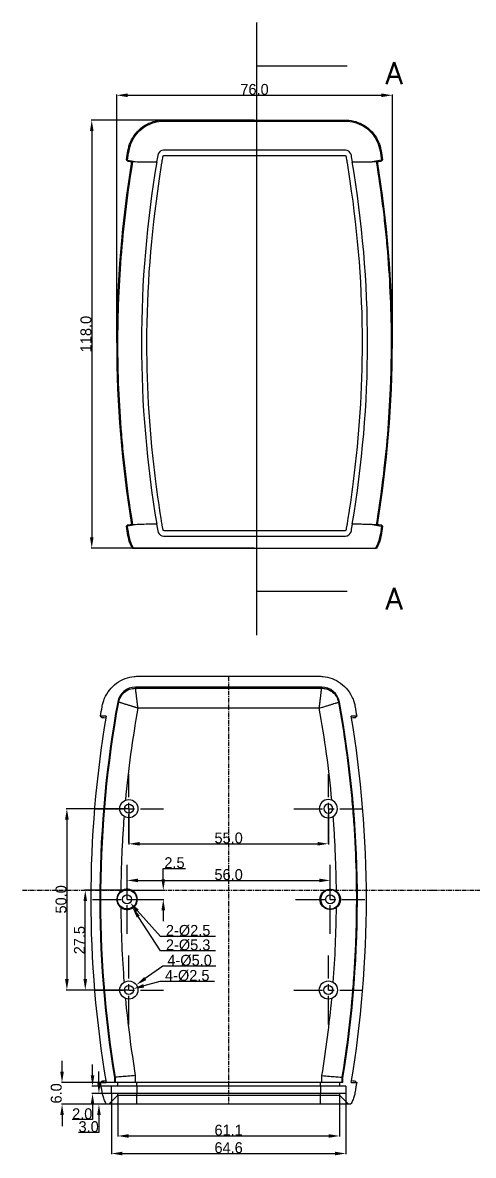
# Model space of a CAD drawing. Header units: inches. Extents: x 120 to 437, y -133 to 179.
# Drawn here: x 120.1 to 244.3, y -133.3 to 179 of the extents above; entities that cross this region are included whole.
import ezdxf
from ezdxf.lldxf.tags import DXFTag

# ---------------------------------------------------------------- set-up
doc = ezdxf.new("R2010")
doc.units = ezdxf.units.IN
doc.header["$MEASUREMENT"] = 0
doc.linetypes.add('CENTER', pattern=[2, 1.25, -0.25, 0.25, -0.25])
for name, color, linetype in [('1', 7, 'Continuous'), ('中心线', 10, 'CENTER'), ('尺寸线', 80, 'Continuous')]:
    doc.layers.add(name, color=color, linetype=linetype)
doc.styles.add('blockfont', font='simplex.shx', dxfattribs={"bigfont": 'bigfont'})
tags = doc.linetypes.add('PHANTOM', pattern=[2.5, 1.25, -0.25, 0.25, -0.25, 0.25, -0.25]).pattern_tags.tags
tags[14:15] = [DXFTag(74, 4), DXFTag(75, 0), DXFTag(340, '0'), DXFTag(46, 0.0), DXFTag(50, 0.0), DXFTag(44, 0.0), DXFTag(45, 0.0)]
tags[12:13] = [DXFTag(74, 4), DXFTag(75, 0), DXFTag(340, '0'), DXFTag(46, 0.0), DXFTag(50, 0.0), DXFTag(44, 0.0), DXFTag(45, 0.0)]
tags[10:11] = [DXFTag(74, 4), DXFTag(75, 0), DXFTag(340, '0'), DXFTag(46, 0.0), DXFTag(50, 0.0), DXFTag(44, 0.0), DXFTag(45, 0.0)]
tags[8:9] = [DXFTag(74, 4), DXFTag(75, 0), DXFTag(340, '0'), DXFTag(46, 0.0), DXFTag(50, 0.0), DXFTag(44, 0.0), DXFTag(45, 0.0)]
tags[6:7] = [DXFTag(74, 4), DXFTag(75, 0), DXFTag(340, '0'), DXFTag(46, 0.0), DXFTag(50, 0.0), DXFTag(44, 0.0), DXFTag(45, 0.0)]
tags[4:5] = [DXFTag(74, 4), DXFTag(75, 0), DXFTag(340, '0'), DXFTag(46, 0.0), DXFTag(50, 0.0), DXFTag(44, 0.0), DXFTag(45, 0.0)]
doc.dimstyles.get("Standard").update_dxf_attribs({"dimtxt": 3, "dimasz": 3, "dimexe": 0.18, "dimexo": 0.0625, "dimgap": 0.09, "dimtad": 1, "dimtoh": 1, "dimdec": 1, "dimzin": 0, "dimdsep": 46, "dimtxsty": 'Standard', "dimcen": 0, "dimadec": 0, "dimazin": 0, "dimtfac": 1, "dimtdec": 1, "dimtofl": 0, "dimtmove": 0, "dimatfit": 3, "dimfxl": 1, "dimtolj": 1, "dimtzin": 0, "dimarcsym": 2})

# ---------------------------------------------------------------- blocks, each defined once
blk = doc.blocks.new('ASSORTED_DRAFT1')
at = {"color": 43}
blk.add_solid([(454.419335, 423.567872), (460.419329, 425.175567), (460.419341, 421.960177), (454.419335, 423.567872)], dxfattribs=at)
blk = doc.blocks.new('ASSORTED_DRAFT2')
at = {"color": 43}
blk.add_solid([(454.419335, 568.421259), (460.419329, 570.028954), (460.419341, 566.813564), (454.419335, 568.421259)], dxfattribs=at)
blk = doc.blocks.new('*D19')
at = {"layer": 'Defpoints', "color": 0}
for p in [(222.01, 158.94), (146.01, 90.61), (222.01, 90.6)]:
    blk.add_point(p, dxfattribs=at)
at = {"layer": '尺寸线', "color": 0, "lineweight": -2}
for p, q in [((146.01, 90.67), (146.01, 159.12)), ((149.01, 158.94), (219.01, 158.94)), ((222.01, 90.66), (222.01, 159.12))]:
    blk.add_line(p, q, dxfattribs=at)
at = {"layer": '尺寸线', "color": 0}
for points in [[(149.01, 159.44), (149.01, 158.44), (146.01, 158.94)], [(219.01, 159.44), (219.01, 158.44), (222.01, 158.94)]]:
    blk.add_solid(points, dxfattribs=at)
at = {"layer": '尺寸线', "color": 0, "insert": (184.01, 160.53), "char_height": 3, "attachment_point": 5}
blk.add_mtext('\\A1;76.0', dxfattribs=at)
blk = doc.blocks.new('*D20')
at = {"layer": 'Defpoints', "color": 0}
for p in [(184.01, 152.1), (139.14, 34.1), (184.01, 34.1)]:
    blk.add_point(p, dxfattribs=at)
at = {"layer": '尺寸线', "color": 0, "lineweight": -2}
for p, q in [((183.94, 152.1), (138.96, 152.1)), ((139.14, 149.1), (139.14, 37.1)), ((183.94, 34.1), (138.96, 34.1))]:
    blk.add_line(p, q, dxfattribs=at)
at = {"layer": '尺寸线', "color": 0}
for points in [[(138.64, 149.1), (139.64, 149.1), (139.14, 152.1)], [(138.64, 37.1), (139.64, 37.1), (139.14, 34.1)]]:
    blk.add_solid(points, dxfattribs=at)
at = {"layer": '尺寸线', "color": 0, "insert": (137.55, 93.1), "char_height": 3, "attachment_point": 5, "rotation": 90}
blk.add_mtext('\\A1;118.0', dxfattribs=at)
blk = doc.blocks.new('*D21')
at = {"layer": 'Defpoints', "color": 0}
for p in [(204.87, -57.53), (148.87, -62.75), (204.87, -62.75)]:
    blk.add_point(p, dxfattribs=at)
at = {"layer": '尺寸线', "color": 0, "lineweight": -2}
for p, q in [((148.87, -62.69), (148.87, -57.35)), ((151.87, -57.53), (201.87, -57.53)), ((204.87, -62.69), (204.87, -57.35))]:
    blk.add_line(p, q, dxfattribs=at)
at = {"layer": '尺寸线', "color": 0}
for points in [[(151.87, -57.03), (151.87, -58.03), (148.87, -57.53)], [(201.87, -57.03), (201.87, -58.03), (204.87, -57.53)]]:
    blk.add_solid(points, dxfattribs=at)
at = {"layer": '尺寸线', "color": 0, "insert": (176.87, -55.94), "char_height": 3, "attachment_point": 5}
blk.add_mtext('\\A1;56.0', dxfattribs=at)
blk = doc.blocks.new('*D22')
at = {"layer": 'Defpoints', "color": 0}
for p in [(149.37, -37.75), (204.37, -37.75), (204.37, -47.43)]:
    blk.add_point(p, dxfattribs=at)
at = {"layer": '尺寸线', "color": 0, "lineweight": -2}
for p, q in [((149.37, -37.81), (149.37, -47.61)), ((204.37, -37.81), (204.37, -47.61)), ((152.37, -47.43), (201.37, -47.43))]:
    blk.add_line(p, q, dxfattribs=at)
at = {"layer": '尺寸线', "color": 0}
for points in [[(152.37, -46.93), (152.37, -47.93), (149.37, -47.43)], [(201.37, -46.93), (201.37, -47.93), (204.37, -47.43)]]:
    blk.add_solid(points, dxfattribs=at)
at = {"layer": '尺寸线', "color": 0, "insert": (176.87, -45.84), "char_height": 3, "attachment_point": 5}
blk.add_mtext('\\A1;55.0', dxfattribs=at)
blk = doc.blocks.new('*D23')
at = {"layer": 'Defpoints', "color": 0}
for p in [(149.37, -37.75), (132.28, -87.75), (149.37, -87.75)]:
    blk.add_point(p, dxfattribs=at)
at = {"layer": '尺寸线', "color": 0, "lineweight": -2}
for p, q in [((149.3, -37.75), (132.1, -37.75)), ((132.28, -40.75), (132.28, -84.75)), ((149.3, -87.75), (132.1, -87.75))]:
    blk.add_line(p, q, dxfattribs=at)
at = {"layer": '尺寸线', "color": 0}
for points in [[(131.78, -40.75), (132.78, -40.75), (132.28, -37.75)], [(131.78, -84.75), (132.78, -84.75), (132.28, -87.75)]]:
    blk.add_solid(points, dxfattribs=at)
at = {"layer": '尺寸线', "color": 0, "insert": (130.69, -62.75), "char_height": 3, "attachment_point": 5, "rotation": 90}
blk.add_mtext('\\A1;50.0', dxfattribs=at)
blk = doc.blocks.new('*D24')
at = {"layer": 'Defpoints', "color": 0}
for p in [(148.87, -60.25), (158.85, -60.25), (148.87, -62.75)]:
    blk.add_point(p, dxfattribs=at)
at = {"layer": '尺寸线', "color": 0, "lineweight": -2}
for p, q in [((158.85, -57.25), (158.85, -54.25)), ((158.85, -54.25), (164.94, -54.25)), ((148.93, -60.25), (159.03, -60.25)), ((148.93, -62.75), (159.03, -62.75)), ((158.85, -65.75), (158.85, -68.75))]:
    blk.add_line(p, q, dxfattribs=at)
at = {"layer": '尺寸线', "color": 0}
for points in [[(158.35, -57.25), (159.35, -57.25), (158.85, -60.25)], [(158.35, -65.75), (159.35, -65.75), (158.85, -62.75)]]:
    blk.add_solid(points, dxfattribs=at)
at = {"layer": '尺寸线', "color": 0, "insert": (161.94, -52.66), "char_height": 3, "attachment_point": 5}
blk.add_mtext('\\A1;2.5', dxfattribs=at)
blk = doc.blocks.new('*D25')
at = {"layer": 'Defpoints', "color": 0}
for p in [(137.35, -60.25), (148.87, -60.25), (149.37, -87.75)]:
    blk.add_point(p, dxfattribs=at)
at = {"layer": '尺寸线', "color": 0, "lineweight": -2}
for p, q in [((148.8, -60.25), (137.17, -60.25)), ((137.35, -84.75), (137.35, -63.25)), ((149.3, -87.75), (137.17, -87.75))]:
    blk.add_line(p, q, dxfattribs=at)
at = {"layer": '尺寸线', "color": 0}
for points in [[(136.85, -63.25), (137.85, -63.25), (137.35, -60.25)], [(136.85, -84.75), (137.85, -84.75), (137.35, -87.75)]]:
    blk.add_solid(points, dxfattribs=at)
at = {"layer": '尺寸线', "color": 0, "insert": (135.76, -74), "char_height": 3, "attachment_point": 5, "rotation": 90}
blk.add_mtext('\\A1;27.5', dxfattribs=at)
blk = doc.blocks.new('*D34')
at = {"layer": 'Defpoints', "color": 0}
for p in [(144.57, -116.25), (209.16, -116.25), (209.16, -132.83)]:
    blk.add_point(p, dxfattribs=at)
at = {"layer": '尺寸线', "color": 0, "lineweight": -2}
for p, q in [((144.57, -116.31), (144.57, -133.01)), ((209.16, -116.31), (209.16, -133.01)), ((147.57, -132.83), (206.16, -132.83))]:
    blk.add_line(p, q, dxfattribs=at)
at = {"layer": '尺寸线', "color": 0}
for points in [[(147.57, -132.33), (147.57, -133.33), (144.57, -132.83)], [(206.16, -132.33), (206.16, -133.33), (209.16, -132.83)]]:
    blk.add_solid(points, dxfattribs=at)
at = {"layer": '尺寸线', "color": 0, "insert": (176.87, -131.24), "char_height": 3, "attachment_point": 5}
blk.add_mtext('\\A1;64.6', dxfattribs=at)
blk = doc.blocks.new('*D35')
at = {"layer": 'Defpoints', "color": 0}
for p in [(146.32, -116.75), (207.41, -116.75), (207.41, -127.99)]:
    blk.add_point(p, dxfattribs=at)
at = {"layer": '尺寸线', "color": 0, "lineweight": -2}
for p, q in [((146.32, -116.81), (146.32, -128.17)), ((207.41, -116.81), (207.41, -128.17)), ((149.32, -127.99), (204.41, -127.99))]:
    blk.add_line(p, q, dxfattribs=at)
at = {"layer": '尺寸线', "color": 0}
for points in [[(149.32, -127.49), (149.32, -128.49), (146.32, -127.99)], [(204.41, -127.49), (204.41, -128.49), (207.41, -127.99)]]:
    blk.add_solid(points, dxfattribs=at)
at = {"layer": '尺寸线', "color": 0, "insert": (176.87, -126.4), "char_height": 3, "attachment_point": 5}
blk.add_mtext('\\A1;61.1', dxfattribs=at)
blk = doc.blocks.new('*D36')
at = {"layer": 'Defpoints', "color": 0}
for p in [(144.57, -114.25), (139.35, -116.25), (144.57, -116.25)]:
    blk.add_point(p, dxfattribs=at)
at = {"layer": '尺寸线', "color": 0, "lineweight": -2}
for p, q in [((139.35, -111.25), (139.35, -108.25)), ((144.51, -114.25), (139.17, -114.25)), ((144.51, -116.25), (139.17, -116.25)), ((139.35, -119.25), (139.35, -123.47)), ((139.35, -123.47), (133.76, -123.47))]:
    blk.add_line(p, q, dxfattribs=at)
at = {"layer": '尺寸线', "color": 0}
for points in [[(138.85, -111.25), (139.85, -111.25), (139.35, -114.25)], [(138.85, -119.25), (139.85, -119.25), (139.35, -116.25)]]:
    blk.add_solid(points, dxfattribs=at)
at = {"layer": '尺寸线', "color": 0, "insert": (136.51, -121.88), "char_height": 3, "attachment_point": 5}
blk.add_mtext('\\A1;2.0', dxfattribs=at)
blk = doc.blocks.new('*D37')
at = {"layer": 'Defpoints', "color": 0}
for p in [(146.32, -113.25), (130.95, -119.25), (146.32, -119.25)]:
    blk.add_point(p, dxfattribs=at)
at = {"layer": '尺寸线', "color": 0, "lineweight": -2}
for p, q in [((130.95, -110.25), (130.95, -107.25)), ((146.26, -113.25), (130.77, -113.25)), ((146.26, -119.25), (130.77, -119.25)), ((130.95, -122.25), (130.95, -125.25))]:
    blk.add_line(p, q, dxfattribs=at)
at = {"layer": '尺寸线', "color": 0}
for points in [[(130.45, -110.25), (131.45, -110.25), (130.95, -113.25)], [(130.45, -122.25), (131.45, -122.25), (130.95, -119.25)]]:
    blk.add_solid(points, dxfattribs=at)
at = {"layer": '尺寸线', "color": 0, "insert": (129.36, -116.25), "char_height": 3, "attachment_point": 5, "rotation": 90}
blk.add_mtext('\\A1;6.0', dxfattribs=at)
blk = doc.blocks.new('*D38')
at = {"layer": 'Defpoints', "color": 0}
for p in [(146.32, -116.25), (141.12, -119.25), (146.32, -119.25)]:
    blk.add_point(p, dxfattribs=at)
at = {"layer": '尺寸线', "color": 0, "lineweight": -2}
for p, q in [((141.12, -113.25), (141.12, -110.25)), ((146.26, -116.25), (140.94, -116.25)), ((146.26, -119.25), (140.94, -119.25)), ((141.12, -122.25), (141.12, -127.03)), ((141.12, -127.03), (135.53, -127.03))]:
    blk.add_line(p, q, dxfattribs=at)
at = {"layer": '尺寸线', "color": 0}
for points in [[(140.62, -113.25), (141.62, -113.25), (141.12, -116.25)], [(140.62, -122.25), (141.62, -122.25), (141.12, -119.25)]]:
    blk.add_solid(points, dxfattribs=at)
at = {"layer": '尺寸线', "color": 0, "insert": (138.28, -125.44), "char_height": 3, "attachment_point": 5}
blk.add_mtext('\\A1;3.0', dxfattribs=at)
blk = doc.blocks.new('*D41')
at = {"layer": 'Defpoints', "color": 0}
for p in [(148.03, -61.82), (149.71, -63.67)]:
    blk.add_point(p, dxfattribs=at)
at = {"layer": '尺寸线', "color": 0, "lineweight": -2}
for p, q in [((158.12, -72.96), (151.72, -65.9)), ((173.21, -72.96), (158.12, -72.96))]:
    blk.add_line(p, q, dxfattribs=at)
at = {"layer": '尺寸线', "color": 0}
blk.add_solid([(152.09, -65.56), (151.35, -66.23), (149.71, -63.67)], dxfattribs=at)
at = {"layer": '尺寸线', "color": 0, "insert": (165.71, -71.37), "char_height": 3, "attachment_point": 5}
blk.add_mtext('\\A1;2-%%c2.5', dxfattribs=at)
blk = doc.blocks.new('*D42')
at = {"layer": 'Defpoints', "color": 0}
for p in [(147.42, -60.53), (150.31, -64.97)]:
    blk.add_point(p, dxfattribs=at)
at = {"layer": '尺寸线', "color": 0, "lineweight": -2}
for p, q in [((158.12, -76.93), (151.95, -67.48)), ((173.21, -76.93), (158.12, -76.93))]:
    blk.add_line(p, q, dxfattribs=at)
at = {"layer": '尺寸线', "color": 0}
blk.add_solid([(152.37, -67.21), (151.54, -67.75), (150.31, -64.97)], dxfattribs=at)
at = {"layer": '尺寸线', "color": 0, "insert": (165.71, -75.34), "char_height": 3, "attachment_point": 5}
blk.add_mtext('\\A1;2-%%c5.3', dxfattribs=at)
blk = doc.blocks.new('*D43')
at = {"layer": 'Defpoints', "color": 0}
for p in [(150.57, -87.41), (148.16, -88.08)]:
    blk.add_point(p, dxfattribs=at)
at = {"layer": '尺寸线', "color": 0, "lineweight": -2}
for p, q in [((157.87, -85.37), (153.46, -86.6)), ((172.96, -85.37), (157.87, -85.37))]:
    blk.add_line(p, q, dxfattribs=at)
at = {"layer": '尺寸线', "color": 0}
blk.add_solid([(153.33, -86.12), (153.59, -87.09), (150.57, -87.41)], dxfattribs=at)
at = {"layer": '尺寸线', "color": 0, "insert": (165.46, -83.78), "char_height": 3, "attachment_point": 5}
blk.add_mtext('\\A1;4-%%c2.5', dxfattribs=at)
blk = doc.blocks.new('*D44')
at = {"layer": 'Defpoints', "color": 0}
for p in [(151.42, -86.32), (147.32, -89.18)]:
    blk.add_point(p, dxfattribs=at)
at = {"layer": '尺寸线', "color": 0, "lineweight": -2}
for p, q in [((158.77, -81.19), (153.88, -84.6)), ((173.36, -81.19), (158.77, -81.19))]:
    blk.add_line(p, q, dxfattribs=at)
at = {"layer": '尺寸线', "color": 0}
blk.add_solid([(153.59, -84.19), (154.16, -85.01), (151.42, -86.32)], dxfattribs=at)
at = {"layer": '尺寸线', "color": 0, "insert": (166.11, -79.6), "char_height": 3, "attachment_point": 5}
blk.add_mtext('\\A1;4-%%c5.0', dxfattribs=at)

msp = doc.modelspace()

# ---------------------------------------------------------------- linework, layer by layer
at = {"layer": '1', "color": 43, "linetype": 'PHANTOM', "ltscale": 13.508271}
msp.add_line((184.59, 178.96), (184.59, 10.1), dxfattribs=at)
at = {"layer": '1', "color": 43}
for p, q in [((209.59, 166.96), (184.59, 166.96)), ((209.59, 22.1), (184.59, 22.1))]:
    msp.add_line(p, q, dxfattribs=at)
at = {"layer": '1', "color": 252}
for p, q in [((148.98, 141.06), (148.69, 141.1)), ((148.98, 141.06), (151.62, 140.62)), ((157, 140.55), (157, 140.55)), ((157.05, 140.55), (157, 140.55)), ((211.02, 140.55), (210.97, 140.55)), ((211.02, 140.55), (211.02, 140.55)), ((219.04, 141.06), (216.4, 140.62)), ((219.04, 141.06), (219.32, 141.1)), ((157, 40.66), (157, 40.66)), ((157, 40.66), (157.05, 40.66)), ((210.97, 40.66), (211.02, 40.66)), ((211.02, 40.66), (211.02, 40.66)), ((148.98, 40.15), (148.69, 40.1)), ((151.62, 40.59), (148.98, 40.15)), ((151.62, 40.59), (151.62, 40.59)), ((216.4, 40.59), (219.04, 40.15)), ((219.04, 40.15), (219.32, 40.1)), ((150.96, 34.1), (150.35, 34.1)), ((217.66, 34.1), (217.33, 34.1)), ((202.52, -4.25), (151.21, -4.25)), ((151.21, -4.53), (151.21, -4.25)), ((151.21, -4.53), (202.52, -4.53)), ((202.52, -4.53), (202.52, -4.25)), ((146.57, -8.4), (146.29, -8.35)), ((207.16, -8.4), (207.44, -8.35)), ((143.07, -12.25), (141.55, -12.25)), ((201.87, -10.03), (151.86, -10.03)), ((212.18, -12.25), (210.66, -12.25)), ((145.37, -111.82), (145.37, -113.25)), ((145.65, -113.25), (145.65, -111.79)), ((151.15, -111.34), (151.15, -113.25)), ((202.58, -113.25), (202.58, -111.34)), ((208.08, -111.79), (208.08, -113.25)), ((208.37, -113.25), (208.37, -111.82)), ((141.55, -113.25), (143.07, -113.25)), ((146.32, -114.25), (144.57, -114.25)), ((144.57, -116.25), (144.57, -114.25)), ((146.32, -113.25), (145.37, -113.25)), ((146.32, -114.25), (146.32, -113.25)), ((151.57, -113.25), (146.32, -113.25)), ((151.57, -114.25), (146.32, -114.25)), ((151.57, -114.25), (151.57, -113.25)), ((202.16, -113.25), (151.57, -113.25)), ((151.57, -114.25), (151.57, -116.25)), ((202.16, -114.25), (151.57, -114.25)), ((202.16, -114.25), (202.16, -113.25)), ((207.41, -113.25), (202.16, -113.25)), ((202.16, -114.25), (202.16, -116.25)), ((207.41, -114.25), (202.16, -114.25)), ((207.41, -113.25), (207.41, -114.25)), ((208.37, -113.25), (207.41, -113.25)), ((209.16, -114.25), (207.41, -114.25)), ((209.16, -114.25), (209.16, -116.25)), ((210.66, -113.25), (212.18, -113.25)), ((143.82, -119.25), (146.32, -116.75)), ((146.32, -116.25), (144.57, -116.25)), ((146.32, -116.75), (146.32, -116.25)), ((151.57, -116.25), (146.32, -116.25)), ((146.32, -116.75), (151.57, -116.75)), ((151.57, -116.75), (151.57, -116.25)), ((202.16, -116.25), (151.57, -116.25)), ((151.57, -119.25), (151.57, -116.75)), ((151.57, -116.75), (202.16, -116.75)), ((202.16, -116.75), (202.16, -116.25)), ((207.41, -116.25), (202.16, -116.25)), ((202.16, -119.25), (202.16, -116.75)), ((202.16, -116.75), (207.41, -116.75)), ((207.41, -116.25), (207.41, -116.75)), ((209.16, -116.25), (207.41, -116.25)), ((207.41, -116.75), (209.91, -119.25)), ((143.82, -119.25), (143.21, -119.25)), ((151.57, -119.25), (143.82, -119.25)), ((202.16, -119.25), (151.57, -119.25)), ((209.91, -119.25), (202.16, -119.25)), ((210.52, -119.25), (209.91, -119.25))]:
    msp.add_line(p, q, dxfattribs=at)
at = {"layer": '1', "color": 23, "linetype": 'CENTER', "ltscale": 6.35}
for p, q in [((149.37, -47.27), (149.37, -28.22)), ((204.37, -47.27), (204.37, -28.22)), ((139.84, -37.75), (158.89, -37.75)), ((194.84, -37.75), (213.89, -37.75)), ((148.87, -72.27), (148.87, -53.22)), ((204.87, -72.27), (204.87, -53.22)), ((139.34, -62.75), (158.39, -62.75)), ((195.34, -62.75), (214.39, -62.75)), ((149.37, -97.27), (149.37, -78.22)), ((204.37, -97.27), (204.37, -78.22)), ((139.84, -87.75), (158.89, -87.75)), ((194.84, -87.75), (213.89, -87.75))]:
    msp.add_line(p, q, dxfattribs=at)
at = {"layer": '1', "color": 252}
for centre, radius in [((149.37, -37.75), 2.5), ((149.37, -37.75), 1.25), ((148.87, -62.75), 2.65), ((148.87, -62.75), 1.25), ((204.87, -62.75), 1.25), ((149.37, -87.75), 2.5), ((149.37, -87.75), 1.25), ((204.37, -87.75), 2.5), ((204.37, -87.75), 1.25)]:
    msp.add_circle(centre, radius, dxfattribs=at)
at = {"layer": '1', "color": 252, "extrusion": (0, 0, -1)}
for centre, radius in [((-204.37, -37.75), 2.5), ((-204.37, -37.75), 1.25), ((-204.87, -62.75), 2.65)]:
    msp.add_circle(centre, radius, dxfattribs=at)
at = {"layer": '1', "color": 252}
for centre, radius, start, end in [((151.21, -9.25), 5, 90, 169.6476), ((202.52, -9.25), 5, 10.3524, 90), ((148.87, -62.75), 2.84, 232.9934, 127.0082)]:
    msp.add_arc(centre, radius, start, end, dxfattribs=at)
at = {"layer": '1', "color": 252, "extrusion": (0, 0, -1)}
msp.add_arc((-204.87, -62.75), 2.84, 232.9934, 127.0082, dxfattribs=at)
at = {"layer": '1', "color": 252}
for points, knots in [([(148.69, 141.1), (148.83, 141.96), (148.98, 142.81), (149.2, 144.09), (149.28, 144.47), (149.51, 145.27), (149.65, 145.67), (150.5, 147.64), (151.66, 149.13), (154.59, 151.26), (156.33, 151.88), (158.4, 152.09), (158.78, 152.1), (159.65, 152.1), (160.09, 152.1), (161.39, 152.1), (162.26, 152.1), (170.09, 152.1), (177.05, 152.1), (190.97, 152.1), (197.92, 152.1), (205.75, 152.1), (206.62, 152.1), (207.93, 152.1), (208.36, 152.1), (209.23, 152.1), (209.62, 152.09), (211.68, 151.88), (213.42, 151.26), (216.35, 149.13), (217.51, 147.64), (218.36, 145.67), (218.5, 145.27), (218.73, 144.47), (218.81, 144.09), (219.04, 142.81), (219.18, 141.96), (219.32, 141.1)], [0, 0, 0, 0, 0.03125, 0.03125, 0.046875, 0.046875, 0.0625, 0.0625, 0.125, 0.125, 0.1875, 0.1875, 0.203125, 0.203125, 0.21875, 0.21875, 0.25, 0.25, 0.5, 0.5, 0.75, 0.75, 0.78125, 0.78125, 0.796875, 0.796875, 0.8125, 0.8125, 0.875, 0.875, 0.9375, 0.9375, 0.953125, 0.953125, 0.96875, 0.96875, 1, 1, 1, 1]), ([(148.69, 141.1), (148.83, 141.96), (148.98, 142.81), (149.2, 144.09), (149.28, 144.47), (149.51, 145.27), (149.65, 145.67), (150.5, 147.64), (151.66, 149.13), (154.59, 151.26), (156.33, 151.88), (158.4, 152.09), (158.78, 152.1), (159.65, 152.1), (160.09, 152.1), (161.39, 152.1), (162.26, 152.1), (170.09, 152.1), (177.05, 152.1), (190.97, 152.1), (197.92, 152.1), (205.75, 152.1), (206.62, 152.1), (207.93, 152.1), (208.36, 152.1), (209.23, 152.1), (209.62, 152.09), (211.68, 151.88), (213.42, 151.26), (216.35, 149.13), (217.51, 147.64), (218.36, 145.67), (218.5, 145.27), (218.73, 144.47), (218.81, 144.09), (219.04, 142.81), (219.18, 141.96), (219.32, 141.1)], [0, 0, 0, 0, 0.03125, 0.03125, 0.046875, 0.046875, 0.0625, 0.0625, 0.125, 0.125, 0.1875, 0.1875, 0.203125, 0.203125, 0.21875, 0.21875, 0.25, 0.25, 0.5, 0.5, 0.75, 0.75, 0.78125, 0.78125, 0.796875, 0.796875, 0.8125, 0.8125, 0.875, 0.875, 0.9375, 0.9375, 0.953125, 0.953125, 0.96875, 0.96875, 1, 1, 1, 1]), ([(148.98, 141.06), (149.26, 142.77), (149.45, 144.54), (150.87, 147.68), (152.01, 149.05), (154.82, 151.03), (156.52, 151.65), (159.09, 151.85), (159.95, 151.82), (161.67, 151.82), (169.4, 151.82), (184, 151.82), (198.61, 151.82), (206.34, 151.82), (208.05, 151.82), (208.91, 151.85), (211.48, 151.65), (213.17, 151.05), (216.02, 149.04), (217.15, 147.67), (218.56, 144.54), (218.75, 142.77), (219.04, 141.06)], [0, 0, 0, 0, 0.0625, 0.0625, 0.125, 0.125, 0.1875, 0.1875, 0.21875, 0.21875, 0.25, 0.5, 0.75, 0.78125, 0.78125, 0.8125, 0.8125, 0.875, 0.875, 0.9375, 0.9375, 1, 1, 1, 1]), ([(211.02, 140.55), (210.91, 141.16), (210.82, 141.77), (210.58, 142.99), (210.15, 143.52), (209.27, 143.82), (208.97, 143.82), (208.36, 143.82), (207.44, 143.82), (204.09, 143.82), (196.18, 143.82), (184, 143.82), (171.82, 143.82), (163.91, 143.82), (160.56, 143.82), (159.65, 143.82), (159.04, 143.82), (158.73, 143.82), (157.86, 143.51), (157.43, 142.97), (157.2, 141.76), (157.1, 141.15), (157, 140.55)], [0, 0, 0, 0, 0.03125, 0.03125, 0.0625, 0.0625, 0.078125, 0.078125, 0.09375, 0.125, 0.25, 0.5, 0.75, 0.875, 0.90625, 0.921875, 0.921875, 0.9375, 0.9375, 0.96875, 0.96875, 1, 1, 1, 1]), ([(150.14, 140.69), (147.4, 124.12), (146.01, 107.36), (146.01, 73.84), (147.4, 57.08), (150.14, 40.53)], [0, 0, 0, 0, 0.500039, 0.500039, 1, 1, 1, 1]), ([(150.14, 140.69), (147.4, 124.12), (146.01, 107.36), (146.01, 73.84), (147.4, 57.08), (150.14, 40.53)], [0, 0, 0, 0, 0.500039, 0.500039, 1, 1, 1, 1]), ([(150.5, 40.44), (149.81, 44.59), (149.2, 48.75), (148.43, 55), (148.19, 57.09), (147.76, 61.27), (147.56, 63.37), (146.7, 73.83), (146.35, 82.22), (146.35, 92.71), (146.37, 94.81), (146.46, 99), (146.52, 101.11), (146.78, 107.4), (147.04, 111.6), (148.08, 124.14), (149.12, 132.47), (150.5, 140.77)], [0, 0, 0, 0, 0.125, 0.125, 0.1875, 0.1875, 0.25, 0.25, 0.5, 0.5, 0.5625, 0.5625, 0.625, 0.625, 0.75, 0.75, 1, 1, 1, 1]), ([(148.94, 140.82), (148.93, 140.82), (148.93, 140.82), (148.93, 140.83), (148.85, 140.92), (148.77, 141.01), (148.69, 141.1)], [0, 0, 0, 0, 0.033722, 0.033722, 0.033722, 1, 1, 1, 1]), ([(151.62, 140.62), (151.99, 140.61), (152.38, 140.6), (153.01, 140.58), (153.22, 140.58), (153.55, 140.57), (153.66, 140.57), (153.89, 140.57), (154, 140.57), (154.58, 140.56), (155.05, 140.55), (155.77, 140.55), (156.01, 140.55), (156.5, 140.55), (156.75, 140.55), (157, 140.55)], [0, 0, 0, 0, 0.25, 0.25, 0.375, 0.375, 0.4375, 0.4375, 0.5, 0.5, 0.75, 0.75, 0.875, 0.875, 1, 1, 1, 1]), ([(157.05, 140.55), (154.29, 124.03), (152.84, 107.33), (152.84, 73.89), (154.29, 57.18), (157.05, 40.66)], [0, 0, 0, 0, 0.5, 0.5, 1, 1, 1, 1]), ([(158.48, 140.3), (158.53, 140.6), (158.63, 141.2), (158.73, 141.79), (158.79, 142.13), (158.8, 142.13), (158.81, 142.17), (158.86, 142.24), (158.91, 142.29), (158.93, 142.3), (158.93, 142.3), (158.94, 142.3), (158.95, 142.3), (158.94, 142.3), (158.95, 142.31), (158.97, 142.31), (159.05, 142.32), (159.45, 142.32), (160.59, 142.32), (163.87, 142.32), (169.4, 142.32), (176.69, 142.32), (184, 142.32), (191.31, 142.32), (198.61, 142.32), (204.11, 142.32), (207.43, 142.32), (208.45, 142.32), (208.87, 142.32), (208.99, 142.32), (209.04, 142.31), (209.07, 142.31), (209.07, 142.31), (209.09, 142.3), (209.11, 142.28), (209.18, 142.23), (209.19, 142.33), (209.32, 141.6), (209.4, 141.09), (209.49, 140.61), (209.54, 140.3)], [0, 0, 0, 0, 0.015625, 0.030859, 0.03125, 0.035156, 0.039062, 0.046875, 0.054688, 0.062354, 0.0625, 0.063477, 0.064453, 0.066406, 0.066492, 0.068359, 0.070312, 0.078125, 0.09375, 0.125, 0.25, 0.375, 0.5, 0.625, 0.75, 0.875, 0.90625, 0.921875, 0.925781, 0.929688, 0.931641, 0.933594, 0.9375, 0.941406, 0.945312, 0.953125, 0.96875, 0.976562, 0.984375, 1, 1, 1, 1]), ([(210.97, 40.66), (213.72, 57.18), (215.17, 73.88), (215.17, 107.32), (213.72, 124.03), (210.97, 140.55)], [0, 0, 0, 0, 0.5, 0.5, 1, 1, 1, 1]), ([(211.02, 140.55), (211.27, 140.55), (211.76, 140.55), (212.73, 140.55), (213.91, 140.56), (215.02, 140.58), (215.84, 140.6), (216.21, 140.61), (216.4, 140.62)], [0, 0, 0, 0, 0.130053, 0.24992, 0.499979, 0.74922, 0.876128, 1, 1, 1, 1]), ([(217.52, 140.77), (218.21, 136.62), (218.81, 132.46), (219.59, 126.21), (219.83, 124.12), (220.26, 119.94), (220.45, 117.84), (221.32, 107.38), (221.67, 98.99), (221.67, 88.5), (221.64, 86.4), (221.56, 82.2), (221.49, 80.1), (221.23, 73.8), (220.97, 69.61), (219.93, 57.07), (218.9, 48.74), (217.52, 40.44)], [0, 0, 0, 0, 0.125, 0.125, 0.1875, 0.1875, 0.25, 0.25, 0.5, 0.5, 0.5625, 0.5625, 0.625, 0.625, 0.75, 0.75, 1, 1, 1, 1]), ([(217.87, 40.52), (220.61, 57.09), (222.01, 73.84), (222.01, 107.37), (220.61, 124.13), (217.87, 140.68)], [0, 0, 0, 0, 0.500039, 0.500039, 1, 1, 1, 1]), ([(217.87, 40.52), (220.61, 57.09), (222.01, 73.84), (222.01, 107.37), (220.61, 124.13), (217.87, 140.68)], [0, 0, 0, 0, 0.500039, 0.500039, 1, 1, 1, 1]), ([(219.08, 140.82), (219.08, 140.82), (219.08, 140.82), (219.09, 140.83), (219.17, 140.92), (219.25, 141.01), (219.32, 141.1)], [0, 0, 0, 0, 0.033722, 0.033722, 0.033722, 1, 1, 1, 1]), ([(156.82, 52.47), (155.19, 65.13), (153.35, 92.81), (155.51, 120.48), (157.73, 135.28)], [0, 0, 0, 0, 0.460282, 1, 1, 1, 1]), ([(210.28, 135.28), (212.51, 120.48), (214.66, 92.8), (212.82, 65.13), (211.2, 52.47)], [0, 0, 0, 0, 0.539731, 1, 1, 1, 1]), ([(157, 40.66), (157.1, 40.05), (157.2, 39.44), (157.43, 38.22), (157.87, 37.69), (158.74, 37.39), (159.05, 37.39), (159.66, 37.39), (160.57, 37.39), (163.92, 37.39), (171.84, 37.39), (184.01, 37.39), (196.19, 37.39), (204.11, 37.39), (207.45, 37.39), (208.37, 37.39), (208.98, 37.39), (209.29, 37.39), (210.16, 37.7), (210.59, 38.24), (210.82, 39.45), (210.91, 40.06), (211.02, 40.66)], [0, 0, 0, 0, 0.03125, 0.03125, 0.0625, 0.0625, 0.078125, 0.078125, 0.09375, 0.125, 0.25, 0.5, 0.75, 0.875, 0.90625, 0.921875, 0.921875, 0.9375, 0.9375, 0.96875, 0.96875, 1, 1, 1, 1]), ([(209.54, 40.91), (209.49, 40.61), (209.39, 40.01), (209.28, 39.42), (209.22, 39.08), (209.22, 39.08), (209.2, 39.04), (209.16, 38.97), (209.11, 38.92), (209.08, 38.91), (209.08, 38.91), (209.08, 38.9), (209.07, 38.9), (209.08, 38.91), (209.06, 38.9), (209.05, 38.9), (208.96, 38.89), (208.56, 38.89), (207.43, 38.89), (204.14, 38.89), (198.61, 38.89), (191.32, 38.89), (184.01, 38.89), (176.71, 38.89), (169.41, 38.89), (163.9, 38.89), (160.58, 38.89), (159.57, 38.89), (159.14, 38.89), (159.02, 38.89), (158.97, 38.9), (158.94, 38.9), (158.95, 38.9), (158.92, 38.91), (158.9, 38.93), (158.83, 38.98), (158.83, 38.88), (158.69, 39.61), (158.61, 40.12), (158.53, 40.6), (158.48, 40.91)], [0, 0, 0, 0, 0.015625, 0.030859, 0.03125, 0.035156, 0.039062, 0.046875, 0.054688, 0.062354, 0.0625, 0.063477, 0.064453, 0.066406, 0.066492, 0.068359, 0.070312, 0.078125, 0.09375, 0.125, 0.25, 0.375, 0.5, 0.625, 0.75, 0.875, 0.90625, 0.921875, 0.925781, 0.929688, 0.931641, 0.933594, 0.9375, 0.941406, 0.945312, 0.953125, 0.96875, 0.976562, 0.984375, 1, 1, 1, 1]), ([(216.4, 40.59), (216.03, 40.6), (215.63, 40.61), (215.01, 40.63), (214.79, 40.63), (214.46, 40.64), (214.35, 40.64), (214.12, 40.64), (214.01, 40.64), (213.43, 40.65), (212.96, 40.66), (212.24, 40.66), (212, 40.66), (211.51, 40.66), (211.27, 40.66), (211.02, 40.66)], [0, 0, 0, 0, 0.25, 0.25, 0.375, 0.375, 0.4375, 0.4375, 0.5, 0.5, 0.75, 0.75, 0.875, 0.875, 1, 1, 1, 1]), ([(148.94, 40.39), (148.93, 40.39), (148.93, 40.39), (148.93, 40.38), (148.85, 40.29), (148.77, 40.2), (148.69, 40.1)], [0, 0, 0, 0, 0.033722, 0.033722, 0.033722, 1, 1, 1, 1]), ([(150.35, 34.1), (150.15, 34.45), (149.98, 34.8), (149.65, 35.54), (149.51, 35.94), (149.28, 36.74), (149.2, 37.12), (148.98, 38.4), (148.83, 39.25), (148.69, 40.1)], [0, 0, 0, 0, 0.183216, 0.183216, 0.387412, 0.387412, 0.591608, 0.591608, 1, 1, 1, 1]), ([(150.35, 34.1), (150.15, 34.45), (149.98, 34.8), (149.65, 35.54), (149.51, 35.94), (149.28, 36.74), (149.2, 37.12), (148.98, 38.4), (148.83, 39.25), (148.69, 40.1)], [0, 0, 0, 0, 0.183216, 0.183216, 0.387412, 0.387412, 0.591608, 0.591608, 1, 1, 1, 1]), ([(150.69, 34.1), (150.14, 35), (149.75, 35.98), (149.3, 38.06), (149.15, 39.11), (148.98, 40.15)], [0, 0, 0, 0, 0.5, 0.5, 1, 1, 1, 1]), ([(219.04, 40.15), (218.87, 39.11), (218.71, 38.06), (218.27, 35.99), (217.87, 35), (217.33, 34.1)], [0, 0, 0, 0, 0.5, 0.5, 1, 1, 1, 1]), ([(219.32, 40.1), (219.18, 39.25), (219.04, 38.4), (218.81, 37.12), (218.73, 36.74), (218.5, 35.94), (218.36, 35.54), (218.04, 34.8), (217.86, 34.45), (217.66, 34.1)], [0, 0, 0, 0, 0.408392, 0.408392, 0.612588, 0.612588, 0.816784, 0.816784, 1, 1, 1, 1]), ([(219.32, 40.1), (219.18, 39.25), (219.04, 38.4), (218.81, 37.12), (218.73, 36.74), (218.5, 35.94), (218.36, 35.54), (218.04, 34.8), (217.86, 34.45), (217.66, 34.1)], [0, 0, 0, 0, 0.408392, 0.408392, 0.612588, 0.612588, 0.816784, 0.816784, 1, 1, 1, 1]), ([(219.08, 40.39), (219.08, 40.39), (219.08, 40.39), (219.09, 40.38), (219.17, 40.29), (219.25, 40.2), (219.32, 40.1)], [0, 0, 0, 0, 0.033722, 0.033722, 0.033722, 1, 1, 1, 1]), ([(150.69, 34.1), (150.75, 34.1), (151.37, 34.1), (153.44, 34.1), (154.84, 34.1), (157.88, 34.1), (159.44, 34.1), (162.53, 34.1), (170.24, 34.1), (184.13, 34.1), (198.02, 34.1), (205.74, 34.1), (208.82, 34.1), (210.38, 34.1), (213.33, 34.1), (214.69, 34.1), (216.66, 34.1), (217.26, 34.1), (217.33, 34.1)], [0, 0, 0, 0, 0.0625, 0.0625, 0.125, 0.125, 0.1875, 0.1875, 0.25, 0.5, 0.75, 0.8125, 0.8125, 0.875, 0.875, 0.9375, 0.9375, 1, 1, 1, 1]), ([(141.55, -12.25), (141.69, -11.39), (141.84, -10.54), (142.06, -9.26), (142.14, -8.88), (142.37, -8.09), (142.51, -7.69), (143.36, -5.72), (144.52, -4.23), (147.45, -2.09), (149.19, -1.47), (151.25, -1.26), (151.64, -1.25), (152.51, -1.25), (152.95, -1.25), (154.25, -1.25), (155.12, -1.25), (162.95, -1.25), (169.91, -1.25), (183.83, -1.25), (190.78, -1.25), (198.61, -1.25), (199.48, -1.25), (200.79, -1.25), (201.22, -1.25), (202.09, -1.25), (202.48, -1.26), (204.54, -1.47), (206.28, -2.09), (209.21, -4.23), (210.37, -5.72), (211.22, -7.69), (211.36, -8.09), (211.59, -8.88), (211.67, -9.26), (211.9, -10.54), (212.04, -11.39), (212.18, -12.25)], [0, 0, 0, 0, 0.03125, 0.03125, 0.046875, 0.046875, 0.0625, 0.0625, 0.125, 0.125, 0.1875, 0.1875, 0.203125, 0.203125, 0.21875, 0.21875, 0.25, 0.25, 0.5, 0.5, 0.75, 0.75, 0.78125, 0.78125, 0.796875, 0.796875, 0.8125, 0.8125, 0.875, 0.875, 0.9375, 0.9375, 0.953125, 0.953125, 0.96875, 0.96875, 1, 1, 1, 1]), ([(146.57, -8.4), (146.67, -8.04), (146.85, -7.32), (147.42, -6.38), (148.29, -5.47), (149.56, -4.71), (150.65, -4.59), (151.21, -4.53)], [0, 0, 0, 0, 0.171593, 0.338483, 0.5007, 0.745116, 1, 1, 1, 1]), ([(151.86, -10.03), (151.82, -9.68), (151.78, -9.33), (151.72, -8.81), (151.7, -8.64), (151.66, -8.3), (151.64, -8.13), (151.58, -7.64), (151.54, -7.33), (151.49, -6.89), (151.47, -6.75), (151.44, -6.47), (151.42, -6.34), (151.38, -5.96), (151.35, -5.73), (151.32, -5.42), (151.3, -5.33), (151.28, -5.16), (151.27, -5.08), (151.25, -4.86), (151.24, -4.75), (151.22, -4.63), (151.22, -4.6), (151.21, -4.57), (151.21, -4.56), (151.21, -4.54), (151.21, -4.54), (151.21, -4.53)], [0, 0, 0, 0, 0.125, 0.125, 0.1875, 0.1875, 0.25, 0.25, 0.375, 0.375, 0.4375, 0.4375, 0.5, 0.5, 0.625, 0.625, 0.6875, 0.6875, 0.75, 0.75, 0.875, 0.875, 0.9375, 0.9375, 0.96875, 0.96875, 1, 1, 1, 1]), ([(201.87, -10.03), (201.88, -9.99), (201.88, -9.91), (201.9, -9.79), (201.91, -9.68), (201.93, -9.57), (201.94, -9.46), (201.95, -9.35), (201.96, -9.24), (201.98, -9.14), (201.99, -9.04), (202, -8.95), (202.01, -8.86), (202.02, -8.77), (202.03, -8.68), (202.04, -8.6), (202.05, -8.52), (202.06, -8.44), (202.07, -8.36), (202.08, -8.29), (202.09, -8.22), (202.09, -8.15), (202.1, -8.09), (202.11, -8.03), (202.13, -7.81), (202.18, -7.46), (202.23, -6.99), (202.28, -6.58), (202.33, -6.19), (202.37, -5.83), (202.41, -5.51), (202.44, -5.23), (202.46, -5.04), (202.48, -4.91), (202.49, -4.83), (202.5, -4.76), (202.5, -4.7), (202.51, -4.64), (202.52, -4.6), (202.52, -4.57), (202.52, -4.55), (202.52, -4.54), (202.52, -4.53)], [0, 0, 0, 0, 0.014352, 0.028391, 0.042117, 0.055529, 0.068628, 0.081413, 0.093886, 0.106044, 0.11789, 0.129422, 0.140641, 0.151546, 0.162138, 0.172417, 0.182382, 0.192034, 0.201372, 0.210398, 0.219109, 0.227508, 0.235593, 0.243365, 0.250824, 0.318082, 0.382215, 0.443224, 0.50111, 0.565681, 0.628808, 0.690498, 0.750755, 0.77883, 0.806808, 0.83469, 0.862476, 0.890168, 0.917765, 0.945269, 0.972681, 1, 1, 1, 1]), ([(202.52, -4.53), (202.9, -4.56), (203.64, -4.61), (204.67, -5.01), (205.71, -5.7), (206.7, -6.81), (207, -7.86), (207.16, -8.4)], [0, 0, 0, 0, 0.171593, 0.338483, 0.5007, 0.745116, 1, 1, 1, 1]), ([(146.29, -8.35), (143.19, -25.3), (141.54, -42.65), (141.22, -77.39), (142.57, -94.78), (145.37, -111.82)], [0, 0, 0, 0, 0.5, 0.5, 1, 1, 1, 1]), ([(151.86, -10.03), (151.82, -10.02), (151.75, -10), (151.63, -9.96), (151.52, -9.93), (151.41, -9.89), (151.31, -9.86), (151.2, -9.83), (151.1, -9.8), (151, -9.77), (150.91, -9.74), (150.81, -9.71), (150.72, -9.68), (150.63, -9.65), (150.55, -9.63), (150.46, -9.6), (150.38, -9.58), (150.3, -9.55), (150.23, -9.53), (150.16, -9.51), (150.08, -9.48), (150.02, -9.46), (149.95, -9.44), (149.74, -9.38), (149.4, -9.27), (148.95, -9.13), (148.55, -9.01), (148.18, -8.9), (147.83, -8.79), (147.52, -8.69), (147.25, -8.61), (147.06, -8.55), (146.94, -8.51), (146.86, -8.49), (146.79, -8.47), (146.73, -8.45), (146.68, -8.43), (146.64, -8.42), (146.61, -8.41), (146.58, -8.4), (146.58, -8.4), (146.57, -8.4)], [0, 0, 0, 0, 0.014315, 0.028349, 0.042102, 0.055574, 0.068765, 0.081675, 0.094304, 0.106652, 0.11872, 0.130506, 0.142011, 0.153236, 0.164179, 0.174842, 0.185223, 0.195324, 0.205143, 0.214682, 0.223939, 0.232916, 0.241612, 0.250026, 0.316671, 0.380513, 0.441553, 0.499795, 0.564161, 0.627224, 0.688989, 0.749461, 0.777644, 0.805739, 0.833747, 0.861669, 0.889504, 0.917254, 0.94492, 0.972502, 1, 1, 1, 1]), ([(201.87, -10.03), (202.21, -9.93), (202.55, -9.82), (203.04, -9.67), (203.2, -9.62), (203.53, -9.52), (203.69, -9.47), (204.16, -9.33), (204.46, -9.23), (204.89, -9.1), (205.02, -9.06), (205.29, -8.98), (205.42, -8.94), (205.78, -8.83), (206, -8.76), (206.3, -8.67), (206.39, -8.64), (206.56, -8.59), (206.63, -8.56), (206.84, -8.5), (206.95, -8.47), (207.07, -8.43), (207.1, -8.42), (207.13, -8.41), (207.14, -8.41), (207.15, -8.4), (207.16, -8.4), (207.16, -8.4)], [0, 0, 0, 0, 0.125, 0.125, 0.1875, 0.1875, 0.25, 0.25, 0.375, 0.375, 0.4375, 0.4375, 0.5, 0.5, 0.625, 0.625, 0.6875, 0.6875, 0.75, 0.75, 0.875, 0.875, 0.9375, 0.9375, 0.96875, 0.96875, 1, 1, 1, 1]), ([(207.16, -8.4), (207.94, -12.66), (208.63, -16.94), (209.81, -25.51), (210.31, -29.81), (210.93, -36.28), (211.11, -38.44), (211.43, -42.76), (211.56, -44.92), (211.9, -51.41), (212.03, -55.73), (212.11, -64.39), (212.05, -68.72), (211.83, -75.21), (211.73, -77.38), (211.49, -81.7), (211.35, -83.86), (210.52, -94.65), (209.48, -103.24), (208.08, -111.79)], [0, 0, 0, 0, 0.125, 0.125, 0.25, 0.25, 0.3125, 0.3125, 0.375, 0.375, 0.5, 0.5, 0.625, 0.625, 0.6875, 0.6875, 0.75, 0.75, 1, 1, 1, 1]), ([(208.37, -111.82), (211.16, -94.78), (212.51, -77.39), (212.2, -42.65), (210.54, -25.3), (207.44, -8.35)], [0, 0, 0, 0, 0.5, 0.5, 1, 1, 1, 1]), ([(143.07, -12.25), (140.29, -28.95), (138.87, -45.85), (138.87, -79.65), (140.29, -96.57), (143.07, -113.25)], [0, 0, 0, 0, 0.5, 0.5, 1, 1, 1, 1]), ([(141.79, -12.54), (141.79, -12.53), (141.79, -12.53), (141.79, -12.53), (141.71, -12.43), (141.63, -12.34), (141.55, -12.25)], [0, 0, 0, 0, 0.033722, 0.033722, 0.033722, 1, 1, 1, 1]), ([(151.86, -10.03), (151.1, -14.24), (150.44, -18.47), (149.29, -26.94), (148.8, -31.18), (148.41, -35.44)], [0, 0, 0, 0, 0.5, 0.5, 1, 1, 1, 1]), ([(205.32, -35.44), (204.93, -31.18), (204.45, -26.94), (203.3, -18.47), (202.63, -14.24), (201.87, -10.03)], [0, 0, 0, 0, 0.5, 0.5, 1, 1, 1, 1]), ([(210.66, -113.25), (213.45, -96.55), (214.87, -79.65), (214.87, -45.84), (213.45, -28.93), (210.66, -12.25)], [0, 0, 0, 0, 0.5, 0.5, 1, 1, 1, 1]), ([(211.94, -12.54), (211.94, -12.53), (211.94, -12.53), (211.95, -12.53), (212.03, -12.43), (212.11, -12.34), (212.18, -12.25)], [0, 0, 0, 0, 0.033722, 0.033722, 0.033722, 1, 1, 1, 1]), ([(148.03, -39.86), (147.9, -41.58), (147.78, -43.3), (147.58, -46.73), (147.49, -48.45), (147.27, -53.61), (147.18, -57.04), (147.16, -60.48)], [0, 0, 0, 0, 0.25, 0.25, 0.5, 0.5, 1, 1, 1, 1]), ([(206.58, -60.48), (206.55, -57.04), (206.46, -53.61), (206.24, -48.45), (206.16, -46.73), (205.95, -43.3), (205.83, -41.58), (205.7, -39.86)], [0, 0, 0, 0, 0.5, 0.5, 0.75, 0.75, 1, 1, 1, 1]), ([(147.16, -60.48), (146.98, -60.61), (146.82, -60.77), (146.62, -61.02), (146.55, -61.11), (146.43, -61.29), (146.38, -61.38), (146.28, -61.58), (146.24, -61.68), (146.16, -61.88), (146.13, -61.99), (146.06, -62.31), (146.03, -62.53), (146.03, -62.85), (146.04, -62.97), (146.06, -63.18), (146.1, -63.4), (146.16, -63.61), (146.23, -63.81), (146.28, -63.92), (146.42, -64.21), (146.54, -64.39), (146.75, -64.64), (146.83, -64.73), (146.99, -64.88), (147.07, -64.95), (147.16, -65.02)], [0, 0, 0, 0, 0.125, 0.125, 0.1875, 0.1875, 0.25, 0.25, 0.3125, 0.3125, 0.375, 0.375, 0.5, 0.5, 0.5625, 0.5625, 0.625, 0.6875, 0.6875, 0.75, 0.75, 0.875, 0.875, 0.9375, 0.9375, 1, 1, 1, 1]), ([(206.58, -60.48), (206.75, -60.61), (206.91, -60.77), (207.12, -61.02), (207.18, -61.11), (207.3, -61.29), (207.36, -61.38), (207.45, -61.58), (207.5, -61.68), (207.57, -61.88), (207.6, -61.99), (207.68, -62.31), (207.7, -62.53), (207.7, -62.85), (207.7, -62.97), (207.67, -63.18), (207.63, -63.4), (207.57, -63.61), (207.5, -63.81), (207.46, -63.92), (207.31, -64.21), (207.19, -64.39), (206.98, -64.64), (206.91, -64.73), (206.75, -64.88), (206.66, -64.95), (206.58, -65.02)], [0, 0, 0, 0, 0.125, 0.125, 0.1875, 0.1875, 0.25, 0.25, 0.3125, 0.3125, 0.375, 0.375, 0.5, 0.5, 0.5625, 0.5625, 0.625, 0.6875, 0.6875, 0.75, 0.75, 0.875, 0.875, 0.9375, 0.9375, 1, 1, 1, 1]), ([(147.16, -65.02), (147.18, -68.45), (147.27, -71.89), (147.56, -78.77), (147.77, -82.21), (148.03, -85.63)], [0, 0, 0, 0, 0.5, 0.5, 1, 1, 1, 1]), ([(205.7, -85.63), (205.96, -82.21), (206.17, -78.77), (206.46, -71.89), (206.55, -68.45), (206.58, -65.02)], [0, 0, 0, 0, 0.5, 0.5, 1, 1, 1, 1]), ([(145.65, -111.79), (145.64, -111.79), (145.62, -111.79), (145.6, -111.8), (145.52, -111.8), (145.45, -111.81), (145.37, -111.82)], [0, 0, 0, 0, 0.17602, 0.17602, 0.17602, 1, 1, 1, 1]), ([(151.15, -111.34), (149.75, -111.46), (148.34, -111.57), (146.32, -111.74), (145.7, -111.79), (145.65, -111.79)], [0, 0, 0, 0, 0.5, 0.5, 1, 1, 1, 1]), ([(202.58, -111.34), (203.98, -111.46), (205.39, -111.57), (207.41, -111.74), (208.03, -111.79), (208.08, -111.79)], [0, 0, 0, 0, 0.5, 0.5, 1, 1, 1, 1]), ([(208.08, -111.79), (208.1, -111.79), (208.11, -111.79), (208.13, -111.8), (208.21, -111.8), (208.29, -111.81), (208.37, -111.82)], [0, 0, 0, 0, 0.17602, 0.17602, 0.17602, 1, 1, 1, 1]), ([(141.79, -112.96), (141.79, -112.96), (141.79, -112.97), (141.79, -112.97), (141.71, -113.06), (141.63, -113.16), (141.55, -113.25)], [0, 0, 0, 0, 0.033722, 0.033722, 0.033722, 1, 1, 1, 1]), ([(143.21, -119.25), (143.01, -118.91), (142.83, -118.56), (142.51, -117.81), (142.37, -117.41), (142.14, -116.61), (142.06, -116.23), (141.84, -114.96), (141.69, -114.1), (141.55, -113.25)], [0, 0, 0, 0, 0.183216, 0.183216, 0.387412, 0.387412, 0.591608, 0.591608, 1, 1, 1, 1]), ([(212.18, -113.25), (212.04, -114.1), (211.9, -114.96), (211.67, -116.23), (211.59, -116.61), (211.36, -117.41), (211.22, -117.81), (210.9, -118.56), (210.72, -118.91), (210.52, -119.25)], [0, 0, 0, 0, 0.408392, 0.408392, 0.612588, 0.612588, 0.816784, 0.816784, 1, 1, 1, 1]), ([(211.94, -112.96), (211.94, -112.96), (211.94, -112.97), (211.95, -112.97), (212.03, -113.06), (212.11, -113.16), (212.18, -113.25)], [0, 0, 0, 0, 0.033722, 0.033722, 0.033722, 1, 1, 1, 1])]:
    msp.add_open_spline(points, degree=3, knots=knots, dxfattribs=at)
for points, degree in [([(148.93, 140.82), (148.95, 140.9), (148.96, 140.98), (148.98, 141.06)], 3), ([(148.93, 140.82), (149, 140.74), (150, 140.67), (151.62, 140.62)], 3), ([(151.62, 140.62), (151.62, 140.62)], 1), ([(216.4, 140.62), (218.02, 140.67), (219.01, 140.74), (219.08, 140.82)], 3), ([(219.04, 141.06), (219.05, 140.98), (219.07, 140.9), (219.08, 140.82)], 3), ([(157.73, 135.28), (157.98, 136.95), (158.19, 138.63), (158.48, 140.3)], 3), ([(209.54, 140.3), (209.82, 138.63), (210.03, 136.95), (210.28, 135.28)], 3), ([(158.48, 40.91), (157.82, 44.75), (157.32, 48.61), (156.82, 52.47)], 3), ([(211.2, 52.47), (210.7, 48.61), (210.19, 44.75), (209.54, 40.91)], 3), ([(157, 40.66), (155.02, 40.66), (153.1, 40.64), (151.62, 40.59)], 3), ([(151.62, 40.59), (149.99, 40.54), (149, 40.47), (148.93, 40.39)], 3), ([(148.98, 40.15), (148.96, 40.23), (148.95, 40.31), (148.93, 40.39)], 3), ([(219.08, 40.39), (219.01, 40.47), (218.01, 40.54), (216.4, 40.59)], 3), ([(219.08, 40.39), (219.07, 40.31), (219.05, 40.23), (219.04, 40.15)], 3), ([(150.35, 34.1), (150.46, 34.1), (150.57, 34.1), (150.69, 34.1)], 3), ([(217.33, 34.1), (217.44, 34.1), (217.55, 34.1), (217.66, 34.1)], 3), ([(145.65, -111.79), (140.04, -77.58), (140.34, -42.51), (146.57, -8.4)], 3), ([(141.79, -12.54), (141.84, -12.59), (142.27, -12.63), (143, -12.68)], 3), ([(210.73, -12.68), (211.47, -12.63), (211.9, -12.59), (211.94, -12.54)], 3), ([(148.25, -37.18), (148.23, -37.49), (148.2, -37.81), (148.17, -38.12)], 3), ([(205.56, -38.12), (205.53, -37.81), (205.51, -37.49), (205.48, -37.18)], 3), ([(148.17, -87.38), (148.2, -87.69), (148.23, -88), (148.25, -88.32)], 3), ([(205.48, -88.32), (205.51, -88), (205.53, -87.69), (205.56, -87.38)], 3), ([(148.41, -90.06), (149.07, -97.18), (149.99, -104.27), (151.15, -111.34)], 3), ([(202.58, -111.34), (203.74, -104.28), (204.67, -97.18), (205.32, -90.06)], 3), ([(143, -112.82), (142.27, -112.86), (141.84, -112.91), (141.79, -112.96)], 3), ([(211.94, -112.96), (211.9, -112.91), (211.46, -112.86), (210.73, -112.82)], 3)]:
    msp.add_open_spline(points, degree=degree, dxfattribs=at)
at = {"layer": '中心线'}
for p, q in [((176.87, -1.25), (176.87, -119.25)), ((120.09, -60.25), (233.64, -60.25)), ((233.24, -60.25), (339.29, -60.25))]:
    msp.add_line(p, q, dxfattribs=at)

# ---------------------------------------------------------------- block references
at = {"layer": '1', "color": 43}
for name in ['ASSORTED_DRAFT2', 'ASSORTED_DRAFT1']:
    msp.add_blockref(name, (-269.83, -401.46), dxfattribs=at)

# ---------------------------------------------------------------- texts
at = {"layer": '1', "color": 87, "char_height": 6, "attachment_point": 7, "line_spacing_factor": 0.903614, "style": 'blockfont'}
for insert in [(220.12, 162.02), (220.12, 17.17)]:
    msp.add_mtext('\\W01.038;\\fsimplex.shx;A', dxfattribs=dict(at, insert=insert))

# ---------------------------------------------------------------- dimensions: what is measured, and where the dimension line sits
at = {"layer": '尺寸线'}
for base, p1, p2, picture, middle in [((222.01, 158.94), (146.01, 90.61), (222.01, 90.6), '*D19', (184.01, 160.53)), ((204.37, -47.43), (149.37, -37.75), (204.37, -37.75), '*D22', (176.87, -45.84)), ((204.87, -57.53), (148.87, -62.75), (204.87, -62.75), '*D21', (176.87, -55.94)), ((209.16, -132.83), (144.57, -116.25), (209.16, -116.25), '*D34', (176.87, -131.24)), ((207.41, -127.99), (146.32, -116.75), (207.41, -116.75), '*D35', (176.87, -126.4))]:
    dim = msp.add_linear_dim(base=base, p1=p1, p2=p2, dimstyle='Standard', dxfattribs=at)
    dim.commit()
    dim.dimension.update_dxf_attribs({"geometry": picture, "text_midpoint": middle})
for base, p1, p2, picture, middle in [((139.14, 34.1), (184.01, 152.1), (184.01, 34.1), '*D20', (137.55, 93.1)), ((132.28, -87.75), (149.37, -37.75), (149.37, -87.75), '*D23', (130.69, -62.75)), ((158.85, -60.25), (148.87, -62.75), (148.87, -60.25), '*D24', (161.94, -52.66)), ((137.35, -60.25), (149.37, -87.75), (148.87, -60.25), '*D25', (135.76, -74)), ((130.95, -119.25), (146.32, -113.25), (146.32, -119.25), '*D37', (129.36, -116.25))]:
    dim = msp.add_linear_dim(base=base, p1=p1, p2=p2, angle=90, dimstyle='Standard', dxfattribs=at)
    dim.commit()
    dim.dimension.update_dxf_attribs({"geometry": picture, "text_midpoint": middle})
for p1, p2, override, picture, middle in [((147.42, -60.53), (150.31, -64.97), {"dimpost": '2-%%c<>'}, '*D42', (165.71, -76.93)), ((148.03, -61.82), (149.71, -63.67), {"dimpost": '2-%%c<>'}, '*D41', (165.71, -72.96)), ((147.32, -89.18), (151.42, -86.32), {"dimpost": '4-%%c<>'}, '*D44', (166.11, -81.19)), ((148.16, -88.08), (150.57, -87.41), {"dimpost": '4-%%c<>'}, '*D43', (165.46, -85.37))]:
    dim = msp.add_diameter_dim_2p(p1=p1, p2=p2, dimstyle='Standard', override=override, dxfattribs=at)
    dim.commit()
    dim.dimension.update_dxf_attribs({"geometry": picture, "text_midpoint": middle, "dimtype": 163})
for base, p1, p2, picture, middle in [((139.35, -116.25), (144.57, -114.25), (144.57, -116.25), '*D36', (136.51, -123.47)), ((141.12, -119.25), (146.32, -116.25), (146.32, -119.25), '*D38', (138.28, -127.03))]:
    dim = msp.add_linear_dim(base=base, p1=p1, p2=p2, angle=90, dimstyle='Standard', dxfattribs=at)
    dim.commit()
    dim.dimension.update_dxf_attribs({"geometry": picture, "text_midpoint": middle, "dimtype": 160})

doc.saveas('drawing.dxf')
